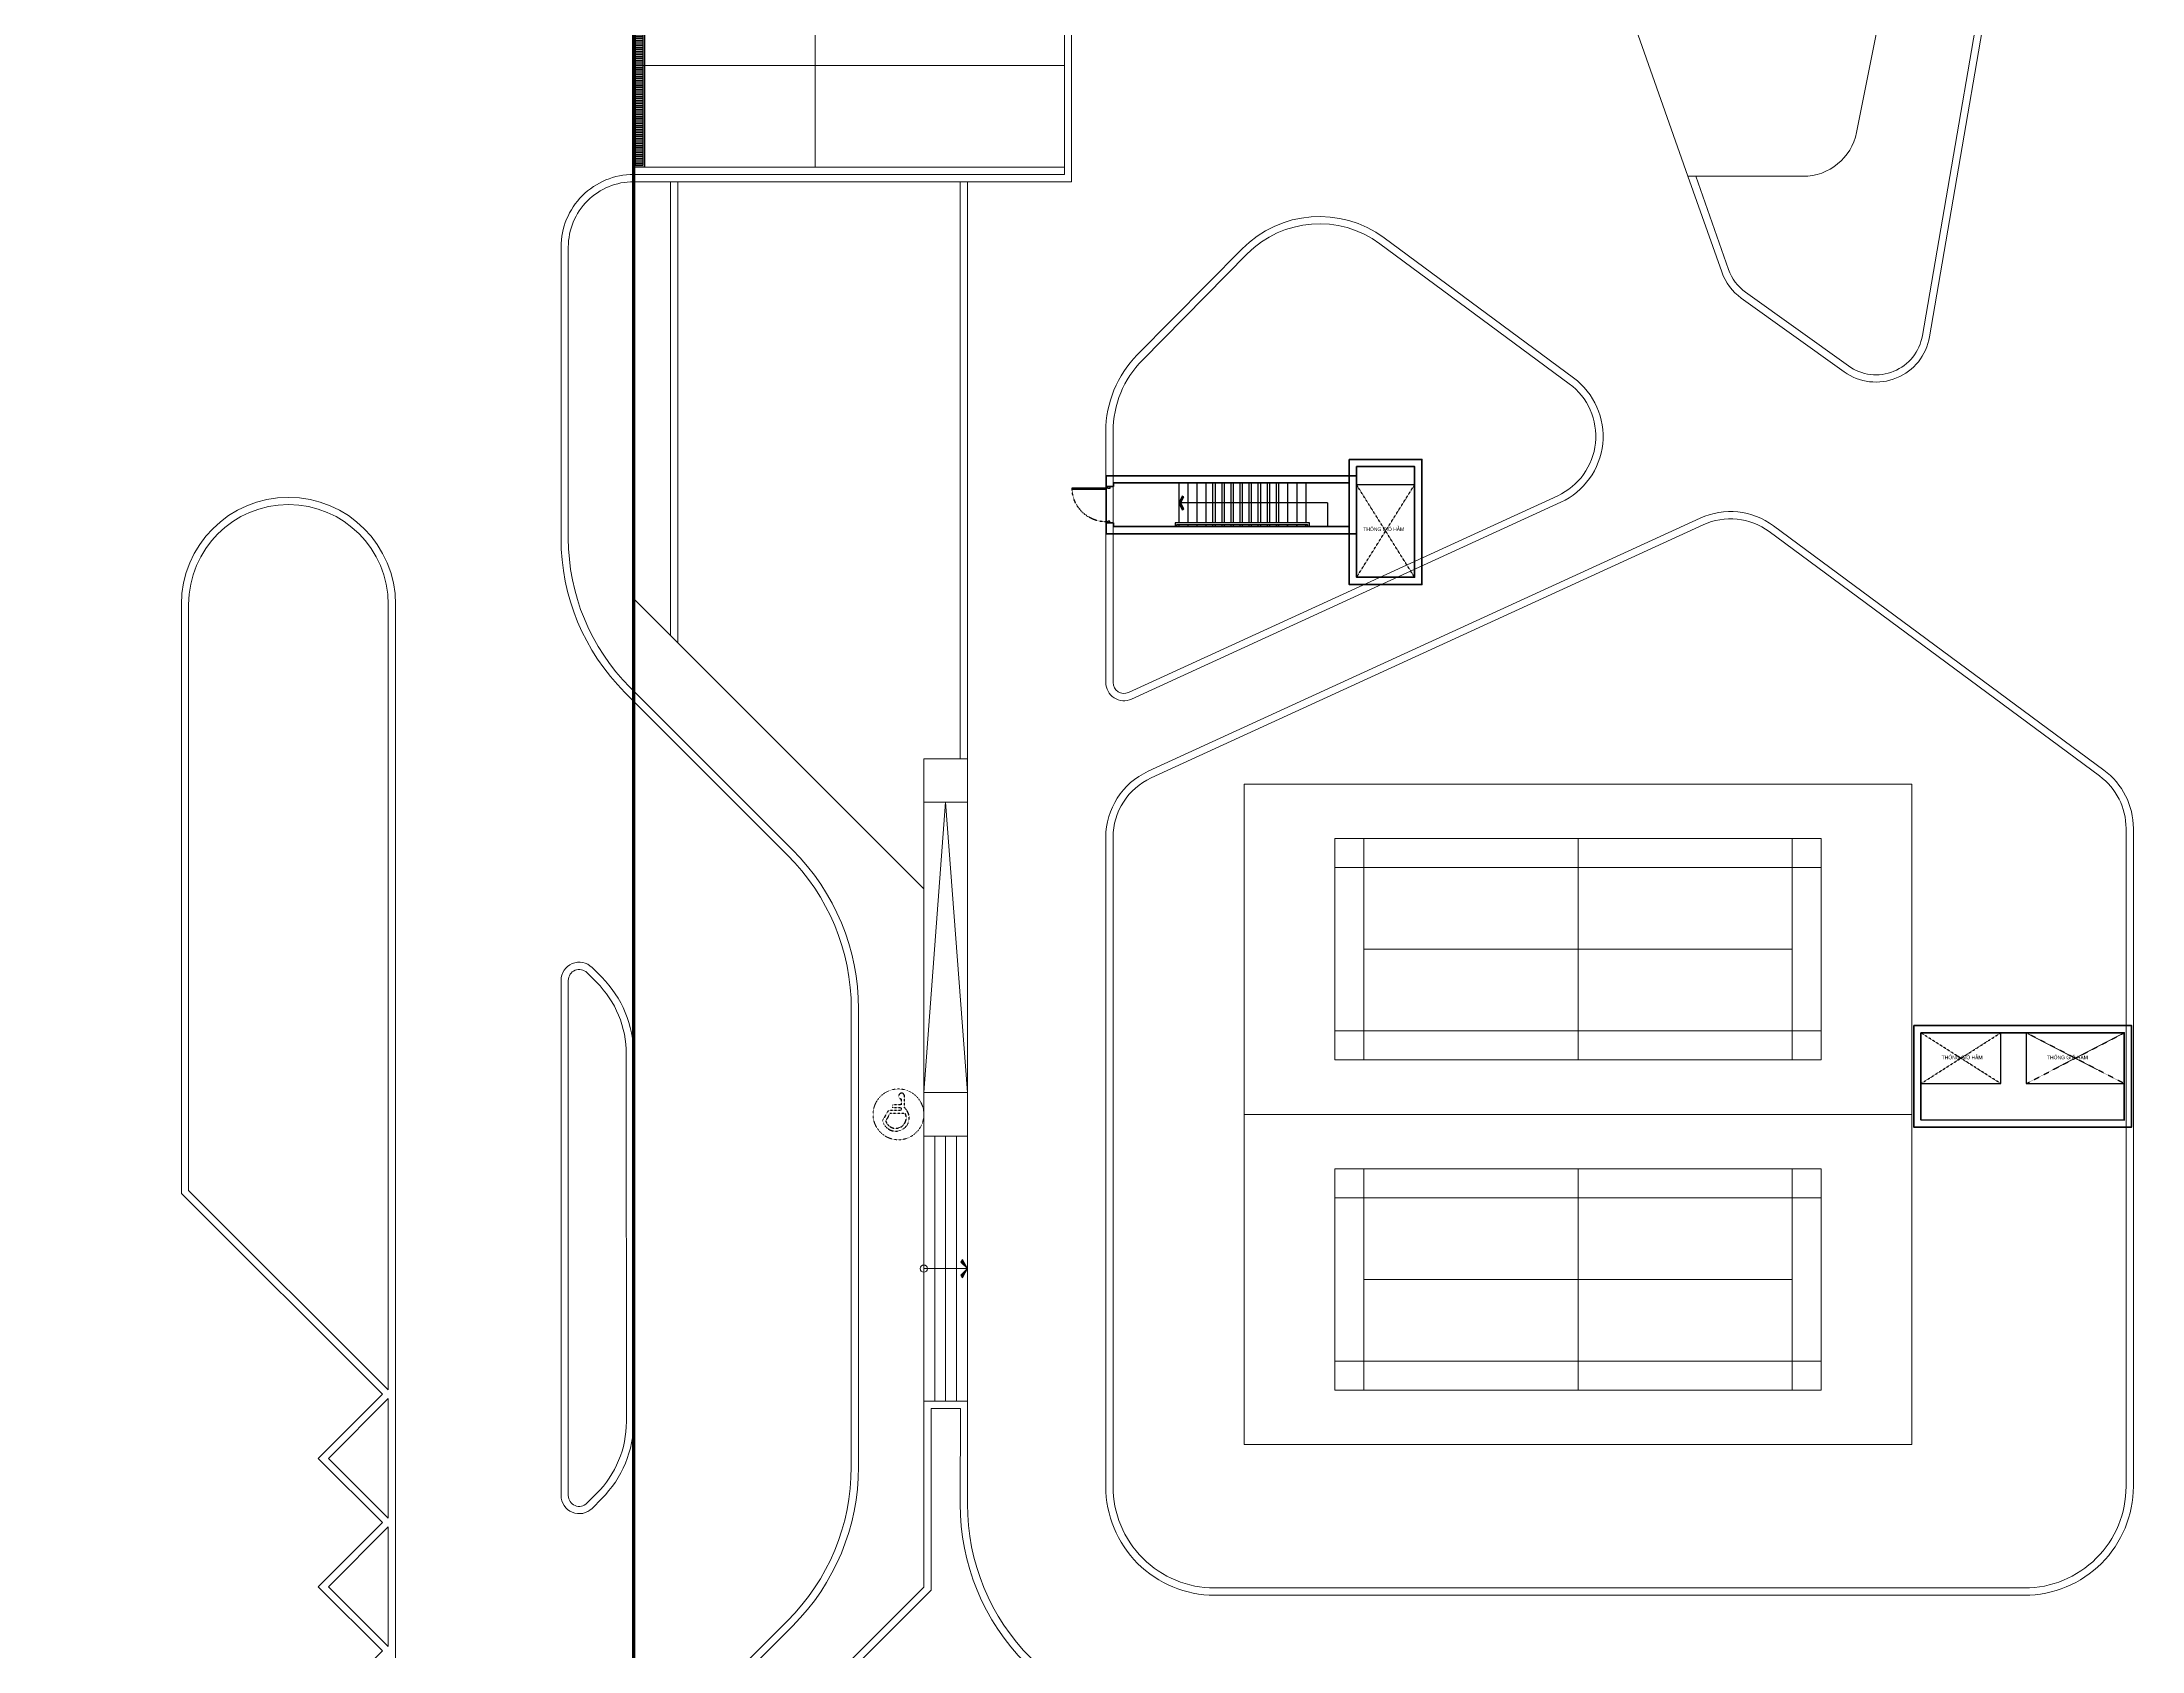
# Model space of a CAD drawing. Header units: millimetres. Extents: x 379264 to 1158416, y -283062 to 356890.
# Drawn here: x 725592 to 726749, y -22369 to -21482 of the extents above; entities that cross this region are included whole.
import ezdxf
from ezdxf.enums import TextEntityAlignment as Align

# ---------------------------------------------------------------- set-up
doc = ezdxf.new("R2010")
doc.units = ezdxf.units.MM
for name, pattern in [('BLOCK A - CHI TIET THANG 2$0$Center101', [13, 10, -1, 1, -1]), ('keyplan TANG 1$0$Core 1A$0$Hidden10.5', [1.5, 1, -0.5]), ('keyplan TANG 1$0$Hidden10.5', [1.5, 1, -0.5]), ('keyplan TANG 1$0$Hidden21', [3, 2, -1]), ('keyplan TANG 1$0$HTT Hidden 10.5', [1.5, 1, -0.5]), ('keyplan TANG 1$0$Ranh dat$0$HTT Divide', [18, 10, -2, 1, -2, 1, -2]), ('keyplan TANG 1$0$WC Vphong$0$Hidden', [7.14375, 4.7625, -2.38125])]:
    doc.linetypes.add(name, pattern=pattern)
for name, color, linetype in [('BLOCK A - CHI TIET THANG 2$0$Basement Grid Line', 250, 'BLOCK A - CHI TIET THANG 2$0$Center101'), ('BLOCK A - CHI TIET THANG 2$0$DnW', 20, 'Continuous'), ('keyplan TANG 1$0$Concrete Line', 250, 'Continuous'), ('keyplan TANG 1$0$Curtain Line', 250, 'Continuous'), ('keyplan TANG 1$0$Door', 250, 'Continuous'), ('keyplan TANG 1$0$Glass', 250, 'Continuous'), ('keyplan TANG 1$0$Opening Hidden', 250, 'keyplan TANG 1$0$Core 1A$0$Hidden10.5'), ('keyplan TANG 1$0$Opening Line', 250, 'Continuous'), ('keyplan TANG 1$0$Opening Text', 250, 'Continuous'), ('keyplan TANG 1$0$Stair handrail', 250, 'Continuous'), ('keyplan TANG 1$0$Staircase', 250, 'Continuous'), ('keyplan TANG 1$0$Staircase Break', 250, 'Continuous'), ('keyplan TANG 1$0$Staircase Direction', 250, 'Continuous'), ('keyplan TANG 1$0$Staircase Hidden', 250, 'keyplan TANG 1$0$Hidden21'), ('keyplan TANG 1$0$Trench Hatch', 250, 'Continuous'), ('keyplan TANG 1$0$Trench Line', 250, 'Continuous'), ('keyplan TANG 1$0$Vat dung', 250, 'keyplan TANG 1$0$HTT Hidden 10.5')]:
    doc.layers.add(name, color=color, linetype=linetype)
for name, color, linetype, lineweight in [('keyplan TANG 1$0$Cau thang', 250, 'Continuous', 15), ('keyplan TANG 1$0$Dim 100', 250, 'Continuous', 5), ('keyplan TANG 1$0$Hatch vat lieu', 250, 'Continuous', 5), ('keyplan TANG 1$0$Net cat Tuong', 250, 'Continuous', 40), ('keyplan TANG 1$0$Net Thay khac', 250, 'Continuous', 15), ('keyplan TANG 1$0$Net thay Tuong', 250, 'Continuous', 20), ('keyplan TANG 1$0$Ramp doc', 250, 'Continuous', 5), ('keyplan TANG 1$0$Ranh dat$0$Ranh dat', 250, 'keyplan TANG 1$0$Ranh dat$0$HTT Divide', 40), ('keyplan TANG 1$0$Thiet bi Ve Sinh', 250, 'Continuous', 9)]:
    doc.layers.add(name, color=color, linetype=linetype, lineweight=lineweight)
doc.styles.add('keyplan TANG 1$0$VNI-HelveC', font='VHELVCN_0.TTF')

# ---------------------------------------------------------------- blocks, each defined once
blk = doc.blocks.new('*U24')
at = {"layer": 'keyplan TANG 1$0$Opening Hidden'}
for p, q in [((0, 0), (1600, 2550)), ((1600, 0), (0, 2550))]:
    blk.add_line(p, q, dxfattribs=at)
at = {"layer": 'keyplan TANG 1$0$Opening Line'}
blk.add_lwpolyline([(0, 0), (1600, 0), (1600, 2550), (0, 2550)], close=True, dxfattribs=at)
at = {"layer": 'keyplan TANG 1$0$Opening Text', "style": 'keyplan TANG 1$0$VNI-HelveC'}
blk.add_attdef('OPENING', text='', height=100, dxfattribs=at).set_placement((750, 1325), align=Align.MIDDLE_CENTER)
blk = doc.blocks.new('*U29')
at = {"layer": 'keyplan TANG 1$0$Opening Hidden'}
for p, q in [((0, 0), (2200, 1400)), ((2200, 0), (0, 1400))]:
    blk.add_line(p, q, dxfattribs=at)
at = {"layer": 'keyplan TANG 1$0$Opening Line'}
blk.add_lwpolyline([(0, 0), (2200, 0), (2200, 1400), (0, 1400)], close=True, dxfattribs=at)
at = {"layer": 'keyplan TANG 1$0$Opening Text', "style": 'keyplan TANG 1$0$VNI-HelveC'}
blk.add_attdef('OPENING', text='', height=100, dxfattribs=at).set_placement((1134, 722), align=Align.MIDDLE_CENTER)
blk = doc.blocks.new('*U30')
at = {"layer": 'keyplan TANG 1$0$Opening Hidden'}
for p, q in [((0, 0), (2700, 1400)), ((2700, 0), (0, 1400))]:
    blk.add_line(p, q, dxfattribs=at)
at = {"layer": 'keyplan TANG 1$0$Opening Line'}
blk.add_lwpolyline([(0, 0), (2700, 0), (2700, 1400), (0, 1400)], close=True, dxfattribs=at)
at = {"layer": 'keyplan TANG 1$0$Opening Text', "style": 'keyplan TANG 1$0$VNI-HelveC'}
blk.add_attdef('OPENING', text='', height=100, dxfattribs=at).set_placement((1134, 722), align=Align.MIDDLE_CENTER)
blk = doc.blocks.new('keyplan TANG 1$0$A$Cec98b088')
at = {"layer": 'keyplan TANG 1$0$Net cat Tuong'}
for points in [[(51048, 58500), (53048, 58500), (53048, 55050), (51048, 55050)], [(51248, 58300), (52848, 58300), (52848, 55250), (51248, 55250)], [(66599, 42900), (72600, 42898), (72598, 40095), (66598, 40098)], [(66799, 42700), (72400, 42698), (72398, 40295), (66798, 40298)]]:
    blk.add_lwpolyline(points, close=True, dxfattribs=at)
at = {"layer": 'keyplan TANG 1$0$Opening Line'}
for name, p in [('*U24', (51248, 55250)), ('*U29', (66798, 41298)), ('*U30', (69700, 41298))]:
    blk.add_blockref(name, p, dxfattribs=at).add_auto_attribs({'OPENING': 'THOÂNG GIOÙ HAÀM'})
blk = doc.blocks.new('keyplan TANG 1$0$CAU-LONG')
for p, q in [((-6.8, 2.5), (-6.8, 15.9)), ((-2.3, 2.5), (-2.3, 15.9)), ((-4.55, 3.3), (-4.55, 15.1))]:
    blk.add_line(p, q)
for points in [[(-9.1, 0), (0, 0), (0, 18.4), (-9.1, 18.4)], [(-7.6, 2.5), (-1.5, 2.5), (-1.5, 15.9), (-7.6, 15.9)]]:
    blk.add_lwpolyline(points, close=True)
for points in [[(-7.6, 15.1), (-1.5, 15.1)], [(-7.6, 9.2), (-1.5, 9.2)], [(-7.6, 3.3), (-1.5, 3.3)]]:
    blk.add_lwpolyline(points)
blk = doc.blocks.new('keyplan TANG 1$0$A_Tang Tret$0$HANDYCAPE SYMBOL')
for p, q in [((120, 140, 0), (120, 300)), ((-103, 100), (-181, -35)), ((-80, 60), (-138, -41)), ((80, 100), (-103, 100)), ((131, 60), (-80, 60)), ((-40, 140), (-40, 180)), ((80, 180), (-40, 180)), ((80, 140), (-40, 140)), ((80, 180), (80, 260)), ((80, 100), (80, 140))]:
    blk.add_line(p, q)
for centre, radius, start, end in [((80, 300), 40, 0, 270), ((0, 0), 184, 190.9429, 49.3987), ((0, 0), 144, 196.5602, 24.5532)]:
    blk.add_arc(centre, radius, start, end)
blk = doc.blocks.new('keyplan TANG 1$0$dsb')
at = {"layer": 'keyplan TANG 1$0$Thiet bi Ve Sinh', "linetype": 'keyplan TANG 1$0$WC Vphong$0$Hidden', "ltscale": 0.2}
blk.add_circle((41955, 29049), 700, dxfattribs=at)
at = {"layer": 'keyplan TANG 1$0$Vat dung', "extrusion": (0, 0, -1), "xscale": 2, "yscale": 2, "zscale": -2}
blk.add_blockref('keyplan TANG 1$0$A_Tang Tret$0$HANDYCAPE SYMBOL', (-42029, 28953), dxfattribs=at)
blk = doc.blocks.new('*U1373')
at = {"layer": 'keyplan TANG 1$0$Trench Hatch'}
h = blk.add_hatch(dxfattribs=at)
h.set_pattern_fill('LINE10', color=256, scale=50, angle=90, style=0, pattern_type=2)
h.set_pattern_definition([(90, (0, 100), (-50, 3e-15), [])])
h.paths.add_polyline_path([(50, 50), (5550, 50), (5550, 250), (50, 250)])
at = {"layer": 'keyplan TANG 1$0$Trench Line'}
for points in [[(0, 0), (5600, 0), (5600, 300), (0, 300)], [(50, 50), (5550, 50), (5550, 250), (50, 250)]]:
    blk.add_lwpolyline(points, close=True, dxfattribs=at)
blk = doc.blocks.new('keyplan TANG 1$0$Door 1000-1')
at = {"color": 0, "linetype": 'ByBlock'}
blk.add_lwpolyline([(30, 100), (75, 100), (75, 1040), (30, 1040)], close=True, dxfattribs=at)
for points in [[(50, 55), (30, 55), (30, 100), (0, 100), (0, 0), (50, 0), (50, 55)], [(950, 55), (970, 55), (970, 100), (1000, 100), (1000, 0), (950, 0), (950, 55)]]:
    blk.add_lwpolyline(points, dxfattribs=at)
at = {"color": 0, "linetype": 'keyplan TANG 1$0$Hidden10.5'}
blk.add_arc((30, 100), 940, 0, 90, dxfattribs=at)
blk = doc.blocks.new('*U1442')
at = {"layer": 'keyplan TANG 1$0$Door'}
blk.add_blockref('keyplan TANG 1$0$Door 1000-1', (0, 0), dxfattribs=at)
blk = doc.blocks.new('keyplan TANG 1$0$Arrow 60')
at = {"linetype": 'ByBlock', "lineweight": -2}
h = blk.add_hatch(color=0, dxfattribs=at)
h.paths.add_polyline_path([(1.88, 0.94), (1.65, 1.38), (0, 0.56), (-1.65, 1.38), (-1.88, 0.94), (0, 0)], flags=17)
h.paths.add_polyline_path([(1.65, 1.38), (1.88, 0.94), (0, 0), (-1.88, 0.94), (-1.65, 1.38), (0, 0.56)])
blk.add_hatch(color=0, dxfattribs=at).paths.add_polyline_path([(1.65, 1.38), (1.88, 0.94), (0, 0), (-1.88, 0.94), (-1.65, 1.38), (0, 0.56)])
at = {"color": 0, "linetype": 'ByBlock', "lineweight": -2}
blk.add_lwpolyline([(1.65, 1.38), (1.88, 0.94), (0, 0), (-1.88, 0.94), (-1.65, 1.38), (0, 0.56)], close=True, dxfattribs=at)
blk = doc.blocks.new('keyplan TANG 1$0$A$C2EDF4948')
at = {"layer": 'keyplan TANG 1$0$Staircase'}
h = blk.add_hatch(dxfattribs=at)
h.set_pattern_fill('_USER', color=256, scale=250, angle=90, pattern_type=0)
h.set_pattern_definition([(134.5055, (1851.84, 1539.7), (178.296, 175.244), [])])
h.paths.add_polyline_path([(2565, 2241), (1139, 839), (1910, 54), (3336, 1456)])
h.paths.add_polyline_path([(3371, 1421), (1945, 19), (1980, -17), (3406, 1385)])
h.paths.add_polyline_path([(3511, 1278), (2085, -124), (2120, -160), (3546, 1242)])
h.paths.add_polyline_path([(3581, 1207), (2155, -195), (2926, -980), (4353, 422)])
at = {"layer": 'keyplan TANG 1$0$Curtain Line'}
for p, q in [((3245, 3189), (3263, 3207)), ((3385, 3047), (3245, 3189)), ((3281, 3224), (3263, 3207)), ((3421, 3082), (3281, 3224)), ((3385, 3047), (3403, 3064)), ((3421, 3082), (3403, 3064)), ((3421, 3082), (3563, 3222)), ((3421, 3082), (3438, 3064)), ((3456, 3046), (3438, 3064)), ((3456, 3046), (3599, 3186)), ((3563, 3222), (3581, 3204)), ((3599, 3186), (3581, 3204)), ((4297, 2190), (4440, 2331)), ((4440, 2331), (4457, 2313)), ((2140, 2103), (2157, 2120)), ((2280, 1960), (2140, 2103)), ((2175, 2138), (2157, 2120)), ((2315, 1995), (2175, 2138)), ((2280, 1960), (2298, 1978)), ((2315, 1995), (2298, 1978)), ((4297, 2190), (4315, 2173)), ((4332, 2155), (4315, 2173)), ((4332, 2155), (4475, 2295)), ((4475, 2295), (4457, 2313)), ((5173, 1299), (5316, 1439)), ((5173, 1299), (5191, 1281)), ((5173, 1228), (5191, 1246)), ((5313, 1086), (5173, 1228)), ((5208, 1263), (5191, 1281)), ((5208, 1263), (5191, 1246)), ((5208, 1263), (5351, 1403)), ((5349, 1121), (5208, 1263)), ((5316, 1439), (5333, 1421)), ((5351, 1403), (5333, 1421)), ((998, 981), (1016, 999)), ((1139, 839), (998, 981)), ((1034, 1016), (1016, 999)), ((1174, 874), (1034, 1016)), ((1139, 839), (1156, 856)), ((1174, 874), (1156, 856)), ((5313, 1086), (5331, 1103)), ((5349, 1121), (5331, 1103)), ((143, 140), (160, 158)), ((283, -2), (143, 140)), ((178, 175), (160, 158)), ((318, 33), (178, 175)), ((283, -2), (301, 15)), ((318, 33), (301, 15)), ((4067, 142), (4085, 159)), ((4207, -1), (4067, 142)), ((4103, 177), (4085, 159)), ((4243, 34), (4103, 177)), ((4207, -1), (4225, 17)), ((4243, 34), (4225, 17)), ((140, -143), (283, -2)), ((140, -143), (158, -160)), ((175, -178), (158, -160)), ((175, -178), (318, -38)), ((283, -2), (300, -20)), ((318, -38), (300, -20)), ((1120, -1140), (1263, -1000)), ((1120, -1140), (1138, -1158)), ((1156, -1176), (1298, -1035)), ((1263, -1000), (1281, -1018)), ((1298, -1035), (1281, -1018)), ((2926, -980), (2944, -962)), ((3066, -1123), (2926, -980)), ((2962, -945), (2944, -962)), ((3102, -1087), (2962, -945)), ((3066, -1123), (3084, -1105)), ((3102, -1087), (3084, -1105)), ((1156, -1176), (1138, -1158)), ((1857, -1889), (1999, -1749)), ((1857, -1889), (1874, -1907)), ((1892, -1924), (1874, -1907)), ((1892, -1924), (2034, -1784)), ((1893, -1926), (2035, -1785)), ((1893, -1926), (1910, -1943)), ((1928, -1961), (1910, -1943)), ((1928, -1961), (2070, -1821)), ((1999, -1749), (2017, -1766)), ((2034, -1784), (2017, -1766)), ((2035, -1785), (2053, -1803)), ((2070, -1821), (2053, -1803)), ((2070, -1821), (2088, -1804)), ((2211, -1964), (2070, -1821)), ((2106, -1786), (2088, -1804)), ((2246, -1929), (2106, -1786)), ((2211, -1964), (2228, -1946)), ((2246, -1929), (2228, -1946))]:
    blk.add_line(p, q, dxfattribs=at)
for points in [[(1156, -1176), (0, 0), (3423, 3365), (5491, 1261), (2068, -2104), (1857, -1889)], [(1298, -1035), (283, -2), (3421, 3082), (5208, 1263), (2070, -1821), (1999, -1749)]]:
    blk.add_lwpolyline(points, dxfattribs=at)
at = {"layer": 'keyplan TANG 1$0$Door'}
blk.add_line((1857, -1889), (1156, -1176), dxfattribs=at)
at = {"layer": 'keyplan TANG 1$0$Glass'}
blk.add_lwpolyline([(1227, -1106), (141, -1), (3422, 3223), (5350, 1262), (2069, -1962), (1928, -1819)], dxfattribs=at)
at = {"layer": 'keyplan TANG 1$0$Net cat Tuong'}
for p, q in [((1156, -1176), (1298, -1035)), ((1999, -1749), (1857, -1889))]:
    blk.add_line(p, q, dxfattribs=at)
at = {"layer": 'keyplan TANG 1$0$Net Thay khac'}
for points in [[(3406, 1525), (3406, 3067)], [(3530, 1401), (4315, 2173)], [(3406, 1385), (3406, 1455)], [(3459, 1331), (3494, 1366)], [(3511, 1278), (3581, 1278)], [(3652, 1278), (5194, 1278)]]:
    blk.add_lwpolyline(points, dxfattribs=at)
at = {"layer": 'keyplan TANG 1$0$Stair handrail'}
for points in [[(1264, -1001), (3582, 1277), (3407, 1456), (1909, -16), (2049, -159)], [(2014, -194), (1838, -16), (3407, 1526), (3653, 1277), (1299, -1037)]]:
    blk.add_lwpolyline(points, dxfattribs=at)
at = {"layer": 'keyplan TANG 1$0$Staircase'}
for p, q in [((3421, 3082), (283, -2)), ((5208, 1263), (3421, 3082)), ((2980, 1106), (2208, 1890)), ((3158, 1281), (2387, 2065)), ((3336, 1456), (2565, 2241)), ((3511, 1278), (1229, -965)), ((2266, 405), (1495, 1189)), ((2445, 580), (1674, 1364)), ((2623, 755), (1852, 1540)), ((3406, 1385), (1980, -17)), ((2801, 930), (2030, 1715)), ((5208, 1263), (2070, -1821)), ((3228, 1210), (3193, 1245)), ((3546, 1242), (3371, 1421)), ((3371, 1421), (3406, 1385)), ((3511, 1278), (3546, 1242)), ((4353, 422), (3581, 1207)), ((1910, 54), (1139, 839)), ((2088, 229), (1317, 1014)), ((2693, 684), (2658, 720)), ((2871, 859), (2836, 895)), ((3011, 716), (2976, 752)), ((3050, 1034), (3015, 1070)), ((3818, -104), (3047, 681)), ((3190, 892), (3155, 927)), ((3996, 72), (3225, 856)), ((3368, 1067), (3333, 1103)), ((4174, 247), (3403, 1031)), ((2085, -124), (1945, 19)), ((2158, 158), (2123, 194)), ((2298, 16), (2263, 51)), ((2336, 333), (2301, 369)), ((2477, 191), (2442, 226)), ((2515, 509), (2480, 544)), ((3283, -629), (2512, 155)), ((2655, 366), (2620, 402)), ((3461, -454), (2690, 330)), ((2833, 541), (2798, 577)), ((3639, -279), (2868, 506)), ((2570, -1330), (1798, -546)), ((2748, -1155), (1977, -371)), ((2926, -980), (2155, -195)), ((3104, -805), (2333, -20))]:
    blk.add_line(p, q, dxfattribs=at)
blk.add_lwpolyline([(1657, -545), (1096, 26), (3378, 2269)], dxfattribs=at)
at = {"layer": 'keyplan TANG 1$0$Staircase Break'}
for p, q in [((3122, 1106), (2103, 1787)), ((3050, 1034), (2030, 1715))]:
    blk.add_line(p, q, dxfattribs=at)
at = {"layer": 'keyplan TANG 1$0$Staircase Direction'}
for q in [(3378, 2269), (2184, -938)]:
    blk.add_line((4395, 1235), q, dxfattribs=at)
at = {"layer": 'keyplan TANG 1$0$Staircase Hidden'}
blk.add_line((1229, -965), (1124, -858), dxfattribs=at)
at = {"layer": 'keyplan TANG 1$0$Door', "rotation": 134.5054804266071}
blk.add_blockref('*U1442', (1928, -1819), dxfattribs=at)
at = {"layer": 'keyplan TANG 1$0$Staircase Direction'}
for p, xscale, yscale, zscale, rotation in [((2497, 1403), -100, 100, 100, 134.5054804266071), ((2184, -938), 99.99999999999999, 99.99999999999999, 99.99999999999999, 314.5054804266072)]:
    blk.add_blockref('keyplan TANG 1$0$Arrow 60', p, dxfattribs=dict(at, xscale=xscale, yscale=yscale, zscale=zscale, rotation=rotation))
blk = doc.blocks.new('keyplan TANG 1$0$A$Cfd327bcb')
at = {"layer": 'keyplan TANG 1$0$Staircase'}
h = blk.add_hatch(dxfattribs=at)
h.set_pattern_fill('_USER', color=256, scale=250, angle=90, pattern_type=0)
h.set_pattern_definition([(270, (48100, 55550), (250, 1e-12), [])])
h.paths.add_polyline_path([(49100, 56900), (47100, 56900), (47100, 56950), (49100, 56950)])
h.paths.add_polyline_path([(49100, 57000), (47100, 57000), (47100, 58100), (49100, 58100)])
at = {"layer": 'keyplan TANG 1$0$Door'}
blk.add_line((44350, 57998), (44350, 56998), dxfattribs=at)
at = {"layer": 'keyplan TANG 1$0$Net cat Tuong'}
for p, q in [((44550, 57998), (44350, 57998)), ((44350, 56998), (44550, 56998))]:
    blk.add_line(p, q, dxfattribs=at)
for points in [[(44350, 56998), (44350, 56700), (51248, 56700), (51248, 58300), (44350, 58300), (44350, 57998)], [(44550, 56998), (44550, 56900), (51048, 56900), (51048, 58100), (44550, 58100), (44550, 57998)]]:
    blk.add_lwpolyline(points, dxfattribs=at)
at = {"layer": 'keyplan TANG 1$0$Stair handrail'}
for points in [[(49950, 56900), (49950, 57000), (46250, 57000), (46250, 56900)], [(46300, 56900), (46300, 56950), (49900, 56950), (49900, 56900)]]:
    blk.add_lwpolyline(points, dxfattribs=at)
at = {"layer": 'keyplan TANG 1$0$Staircase'}
for p, q in [((50300, 58100), (45900, 58100)), ((46350, 58100), (46350, 57000)), ((46600, 58100), (46600, 57000)), ((46850, 58100), (46850, 57000)), ((47100, 58100), (47100, 57000)), ((47350, 58100), (47350, 57000)), ((47600, 58100), (47600, 57000)), ((47850, 58100), (47850, 57000)), ((48100, 58100), (48100, 57000)), ((48350, 58100), (48350, 57000)), ((48600, 58100), (48600, 57000)), ((48850, 58100), (48850, 57000)), ((49100, 58100), (49100, 57000)), ((49350, 58100), (49350, 57000)), ((49600, 58100), (49600, 57000)), ((49850, 58100), (49850, 57000)), ((49100, 56900), (45900, 56900)), ((46350, 56950), (46350, 56900)), ((46600, 56950), (46600, 56900)), ((46850, 56950), (46850, 56900)), ((47100, 56950), (47100, 56900)), ((47350, 56950), (47350, 56900)), ((47600, 56950), (47600, 56900)), ((47850, 56950), (47850, 56900)), ((48100, 56950), (48100, 56900)), ((48350, 56950), (48350, 56900)), ((48600, 56950), (48600, 56900)), ((48850, 56950), (48850, 56900)), ((49100, 56950), (49100, 56900)), ((49100, 56900), (49100, 56950)), ((49350, 56950), (49350, 56900)), ((49350, 56900), (49350, 56950)), ((49600, 56950), (49600, 56900)), ((49600, 56900), (49600, 56950)), ((49850, 56950), (49850, 56900)), ((49850, 56900), (49850, 56950))]:
    blk.add_line(p, q, dxfattribs=at)
at = {"layer": 'keyplan TANG 1$0$Staircase Direction'}
for q in [(46350, 57550), (50448, 56900)]:
    blk.add_line((50448, 57550), q, dxfattribs=at)
at = {"layer": 'keyplan TANG 1$0$Cau thang'}
blk.add_blockref('keyplan TANG 1$0$A$C2EDF4948', (45217, 111211), dxfattribs=at)
at = {"layer": 'keyplan TANG 1$0$Cau thang', "xscale": -1, "rotation": 281.5305240343348}
blk.add_blockref('keyplan TANG 1$0$A$C2EDF4948', (79698, 58084), dxfattribs=at)
at = {"layer": 'keyplan TANG 1$0$Door', "xscale": -1.000000000000001, "rotation": 90}
blk.add_blockref('*U1442', (44450, 57998), dxfattribs=at)
at = {"layer": 'keyplan TANG 1$0$Staircase Direction', "xscale": -99.99999999999997, "yscale": 99.99999999999999, "zscale": 99.99999999999999, "rotation": 270}
blk.add_blockref('keyplan TANG 1$0$Arrow 60', (46350, 57550), dxfattribs=at)
blk = doc.blocks.new('keyplan TANG 1')
at = {"layer": 'keyplan TANG 1$0$Cau thang'}
for points in [[(40527.7, 36199.4), (40397, 36454.5), (40349.7, 36375.7)], [(40527.7, 36199.4), (40397, 35944.2), (40349.7, 36023.1)]]:
    blk.add_hatch(color=256, dxfattribs=at).paths.add_polyline_path(points)
blk.add_lwpolyline([(66599.2, 42900), (72598.5, 42900), (72598.5, 40095.1), (66599.2, 40095.1)], close=True)
for points in [[(39327.9, 39850.4), (39327.4, 32548.6)], [(39627.9, 39850.4), (39627.4, 32548.6)], [(39927.9, 39850.3), (39927.4, 32548.5)], [(40227.9, 39850.3), (40227.4, 32548.5)], [(40527.9, 39850.3), (40527.4, 32548.5)], [(40527.9, 39850.3), (40527.4, 32548.5)], [(40527.7, 36199.4), (40397, 36454.5), (40349.7, 36375.7), (40527.7, 36199.4)], [(40527.7, 36199.4), (39327.7, 36199.5)], [(40527.7, 36199.4), (40397, 35944.2), (40349.7, 36023.1), (40527.7, 36199.4)]]:
    blk.add_lwpolyline(points, dxfattribs=at)
blk.add_circle((39327.8, 36199.5), 100, dxfattribs=at)
at = {"layer": 'keyplan TANG 1$0$Dim 100'}
blk.add_lwpolyline([(31332.7, 54664.2), (31332.7, 66350)], dxfattribs=at)
at = {"layer": 'keyplan TANG 1$0$Hatch vat lieu'}
for points in [[(31332.6, 66150, 0.4142136), (29532.7, 64350), (29532.7, 56321, 0.1989102), (31231.5, 52219.8), (35712.6, 47738.7, -0.1989309), (37528.5, 43354.2), (37527.6, 30734.4, -0.1988939), (35711.6, 26350.8), (31231.7, 21871, 0.1989147), (29533, 17769.7), (29533.2, -14000, 0.4142116), (33333.2, -17800), (105549.8, -17800, 0.4142149), (109349.8, -14000), (109349.6, 42637.1, 0.1989118), (107650.8, 46738.3), (103168.9, 51220.3, -0.1988939), (101352.9, 55603.9), (101352, 67603.4, -0.1989309), (103167.9, 71987.9)], [(67173, 78251.1), (68826, 76421.8, -0.2301635), (69142.7, 75330.2), (66837.9, 61909.4, -0.5537451), (64799.1, 61073), (61966.1, 63104.7, -0.1536645), (61497.5, 63729.1), (60591.7, 66300)], [(19073.1, 54502.7, -1), (24573, 54502.7), (24573, 32855.8)], [(32491.4, 20302.2), (39527.3, 27338.1), (39527.7, 32348.6), (40334.4, 32348.5), (40328.6, 29713.5, 0.41485), (46528.6, 23500), (76850, 23500)]]:
    blk.add_lwpolyline(points, format="xyb", dxfattribs=at)
for points in [[(45348.5, 61235.6, 0.1973103), (44540.6, 59267.9), (44540.6, 52348.5, 0.5465624), (44965.6, 52075.9), (56790.5, 57499, 0.5708101), (57110.6, 60582.3), (51892.7, 64441.9, 0.3731052), (48235.5, 64158.4)], [(44539.2, 30200.2), (44540.5, 48085.9, -0.2931708), (45590.1, 49721.9), (60798.3, 56696.7, -0.2732284), (62619.1, 56507.7), (71720.4, 49775.5, -0.237819), (72450, 48328.4), (72450, 30200, -0.4142136), (69650, 27400), (47339.2, 27400, -0.414235)], [(31132.8, 31983.3), (31131, 42110, 0.1988652), (30310.9, 44089.4), (30044.9, 44355.4, 0.6681819), (29532.8, 44143.3), (29532.9, 29947.3, 0.6681752), (30045, 29735.2), (30312.7, 30002.9, 0.1989596)]]:
    blk.add_lwpolyline(points, format="xyb", close=True, dxfattribs=at)
for points in [[(24573, 32855.8), (19073.1, 38355.7), (19073.1, 54502.7)], [(24573, 29319.8), (22924.3, 30968.6), (24573, 32617.3)], [(24573, 32617.3), (24573, 29319.8)], [(24573, 25784.3), (22924.3, 27433), (24573, 29081.8)], [(24573, 29081.8), (24573, 25784.3)]]:
    blk.add_lwpolyline(points, dxfattribs=at)
at = {"layer": 'keyplan TANG 1$0$Net Thay khac'}
for p, q in [((40329.4, 50250.3), (40330.5, 66150)), ((40528.7, 41050.3), (40530.5, 66150)), ((40528.3, 41050.3), (39328.3, 41050.4))]:
    blk.add_line(p, q, dxfattribs=at)
for points in [[(31332.6, 66350, 0.4142136), (29332.7, 64350), (29332.7, 56321, 0.1989102), (31090.1, 52078.4), (35571.1, 47597.3, -0.1989309), (37328.5, 43354.2), (37327.6, 30734.5, -0.1988939), (35570.2, 26492.2), (31090.3, 22012.4, 0.1989147), (29333, 17769.7), (29333.2, -14000, 0.4142116), (33333.2, -18000), (105549.8, -18000, 0.4142149), (109549.8, -14000), (109549.6, 42637.1, 0.1989118), (107792.2, 46879.8), (103310.3, 51361.7, -0.1988939), (101552.9, 55603.9), (101552, 67603.5, -0.1989309), (103309.3, 71846.5)], [(67221.9, 78495.3), (60208.9, 86256.1, 0.4747797), (57887.2, 86138.6), (55316.6, 82640.1, 0.2480241), (55110.6, 81253.5), (60379.6, 66300), (63552.2, 66300, 0.3574882), (65023, 67505.7), (67221.9, 78495.3)], [(67221.9, 78495.3), (68974.4, 76555.9, -0.2301635), (69339.8, 75296.3), (67035, 61875.6, -0.5537451), (64682.5, 60910.5), (61849.5, 62942.2, -0.1536645), (61308.9, 63662.6), (60379.6, 66300)], [(18873.1, 54502.7, -1), (24773, 54502.7), (24773, 964.4, -1), (18873, 964.4), (18873, 9522.5), (24409.2, 15058.7)], [(32350, 20443.7), (39327.3, 27420.9), (39327.7, 32548.6), (40534.8, 32548.5), (40528.6, 29713, 0.41485), (46528.6, 23700), (76850, 23700)]]:
    blk.add_lwpolyline(points, format="xyb", dxfattribs=at)
for points in [[(45206.2, 61376.1, 0.1973103), (44340.6, 59267.9), (44340.6, 52348.5, 0.5465624), (45049, 51894.1), (56873.9, 57317.3, 0.5708101), (57229.5, 60743.1), (52011.7, 64602.7, 0.3731052), (48093.3, 64299)], [(44339.2, 30200.2), (44340.5, 48085.9, -0.2931708), (45506.8, 49903.7), (60714.9, 56878.5, -0.2732284), (62738, 56668.5), (71839.4, 49936.3, -0.237819), (72650, 48328.4), (72650, 30200, -0.4142136), (69650, 27200), (47339.2, 27200, -0.414235)], [(31332.8, 31983.3), (31331, 42110.1, 0.1988652), (30452.3, 44230.8), (30186.3, 44496.8, 0.6681819), (29332.8, 44143.3), (29332.9, 29947.3, 0.6681752), (30186.4, 29593.8), (30454.1, 29861.5, 0.1989596)]]:
    blk.add_lwpolyline(points, format="xyb", close=True, dxfattribs=at)
blk.add_lwpolyline([(24409.2, 15058.7), (22644.6, 16823.2), (24412.4, 18591), (22641.4, 20362), (24409.2, 22129.7), (22641.4, 23897.5), (24409.2, 25665.3), (22641.4, 27433), (24409.2, 29200.8), (22641.4, 30968.6), (24409.4, 32736.5), (18873.1, 38272.9), (18873.1, 54502.7)], dxfattribs=at)
at = {"layer": 'keyplan TANG 1$0$Net thay Tuong'}
for p, q in [((31332.7, 54664.2), (39328.7, 46668.1)), ((39328.3, 41050.4), (39328.7, 46668.1)), ((39327.3, 27420.9), (39327.7, 32450))]:
    blk.add_line(p, q, dxfattribs=at)
for points in [[(31332.7, 66150), (43400, 66150), (43400, 79950), (31332.7, 79950), (31332.7, 79750)], [(31332.7, 66350), (43200, 66350), (43200, 79750), (31332.7, 79750)], [(32350, 53646.9), (32350, 66150.9)], [(32550, 53446.9), (32550, 66150.8)], [(39327.3, 27420.9), (31332.9, 19426.6), (31333.2, -12000), (107549.8, -12000), (107550.7, 44292.8), (101550.8, 50315)]]:
    blk.add_lwpolyline(points, dxfattribs=at)
at = {"layer": 'keyplan TANG 1$0$Ramp doc'}
for p, q in [((31332.6, 69350), (43200, 69350)), ((31332.7, 66550), (43200, 66550))]:
    blk.add_line(p, q, dxfattribs=at)
for points in [[(31632.6, 72150), (43200, 72150), (43200, 69350), (31632.6, 69350)], [(31632.6, 66550), (43200, 66550), (43200, 69350), (31632.6, 69350)], [(39328.3, 49050.3), (40528.3, 49050.3), (40528.3, 50250.3), (39328.3, 50250.3)], [(39328.3, 41050.3), (40528.3, 41050.3), (40528.3, 49050.3), (39328.3, 49050.3)], [(39328.4, 41050.4), (40527.9, 41050.4), (40527.9, 39850.3), (39328.4, 39850.3)]]:
    blk.add_lwpolyline(points, close=True, dxfattribs=at)
for points in [[(36332.6, 66550), (36332.6, 72150)], [(39328.3, 41050.3), (39928.3, 49050.3), (40528.3, 41050.3)]]:
    blk.add_lwpolyline(points, dxfattribs=at)
at = {"layer": 'keyplan TANG 1$0$Ranh dat$0$Ranh dat', "ltscale": 0.1, "const_width": 100}
blk.add_lwpolyline([(26611.9, 80732.3), (31332.6, 75108), (31333.2, -12000), (-120672.6, -12000), (-121023.9, 69993.5), (-12357.2, 69991.8), (-12355.7, 83058.7), (-3202, 83058.7), (-3201.9, 80732.1), (26611.9, 80732.3)], dxfattribs=at)
blk.add_blockref('keyplan TANG 1$0$A$Cfd327bcb', (0, -250))
at = {"xscale": -1, "rotation": 90}
blk.add_blockref('*U1373', (31632.6, 72150), dxfattribs=at)
at = {"layer": 'keyplan TANG 1$0$Concrete Line'}
blk.add_blockref('keyplan TANG 1$0$A$Cec98b088', (0, 0), dxfattribs=at)
at = {"layer": 'keyplan TANG 1$0$Net Thay khac', "xscale": 1000, "yscale": 1000, "zscale": 1000, "rotation": 270}
for p in [(48150.3, 40450), (48150.3, 31350)]:
    blk.add_blockref('keyplan TANG 1$0$CAU-LONG', p, dxfattribs=at)
at = {"layer": 'keyplan TANG 1$0$Net Thay khac', "xscale": -1}
blk.add_blockref('keyplan TANG 1$0$dsb', (80583.3, 11401.4), dxfattribs=at)
blk = doc.blocks.new('A$C70971DB5')
at = {"layer": 'BLOCK A - CHI TIET THANG 2$0$DnW', "xscale": 0.02, "yscale": 0.02, "zscale": 0.02}
blk.add_blockref('keyplan TANG 1', (-344.3, 957.5), dxfattribs=at)

msp = doc.modelspace()

# ---------------------------------------------------------------- block references
at = {"layer": 'BLOCK A - CHI TIET THANG 2$0$Basement Grid Line'}
msp.add_blockref('A$C70971DB5', (725635.45, -23839.35), dxfattribs=at)

doc.saveas('drawing.dxf')
